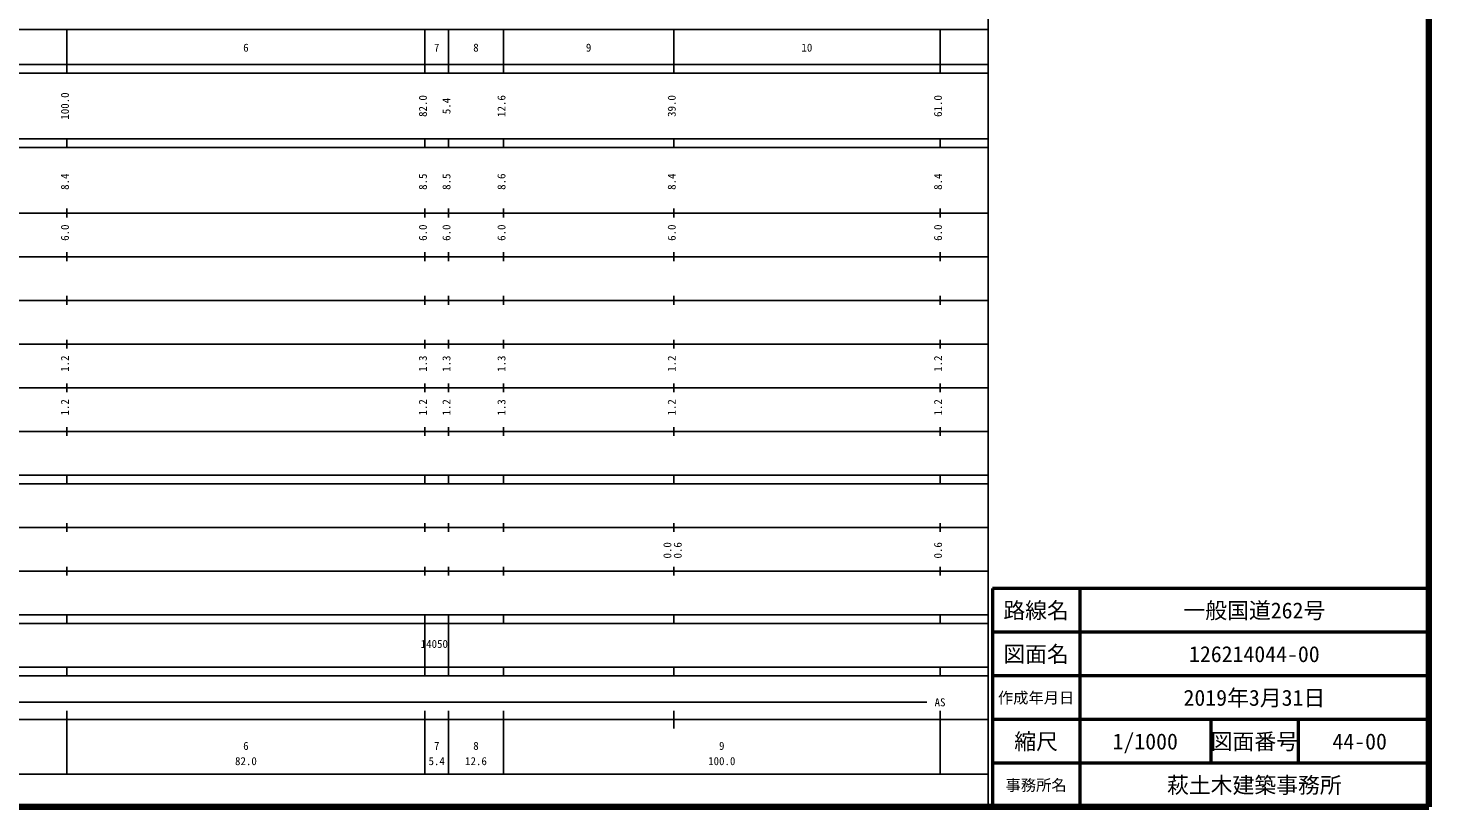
# Model space of a CAD drawing. Units: millimetres on the paper, enlarged 1000 times. Extents: x 40000 to 680000, y 20000 to 380000.
# Drawn here: x 359086 to 680000, y 20000 to 198357 of the extents above; entities that cross this region are included whole.
import ezdxf
from ezdxf.enums import TextEntityAlignment as Align

# ---------------------------------------------------------------- set-up
doc = ezdxf.new("R2010")
doc.units = ezdxf.units.MM
doc.header["$LTSCALE"] = 1000
for name, color, linetype, lineweight in [('M-TTL', 7, 'Continuous', 13), ('M-TTL-BAND', 7, 'Continuous', 25), ('M-TTL-FRAM', 2, 'Continuous', 50), ('M-TTL-LINE', 7, 'Continuous', 50), ('M-TTL-TXT', 7, 'Continuous', 13)]:
    doc.layers.add(name, color=color, linetype=linetype, lineweight=lineweight)
doc.styles.add('ＭＳ ゴシック', font='')
doc.styles.get('ＭＳ ゴシック').set_extended_font_data('MS Gothic')

msp = doc.modelspace()

# ---------------------------------------------------------------- linework, layer by layer
at = {"layer": 'M-TTL', "color": 2, "lineweight": 140}
for p, q in [((680000, 20000), (680000, 380000)), ((40000, 20000), (680000, 20000))]:
    msp.add_line(p, q, dxfattribs=at)
at = {"layer": 'M-TTL-BAND'}
for p, q in [((579000, 20000), (579000, 370000)), ((68000, 198000), (579000, 198000)), ((368000, 188000), (368000, 198000)), ((450000, 188000), (450000, 198000)), ((455400, 188000), (455400, 198000)), ((468000, 188000), (468000, 198000)), ((507000, 188000), (507000, 198000)), ((568000, 188000), (568000, 198000)), ((40000, 190000), (579000, 190000)), ((40000, 188000), (579000, 188000)), ((40000, 173000), (579000, 173000)), ((40000, 171000), (579000, 171000)), ((368000, 171000), (368000, 173000)), ((450000, 171000), (450000, 173000)), ((455400, 171000), (455400, 173000)), ((468000, 171000), (468000, 173000)), ((507000, 171000), (507000, 173000)), ((568000, 171000), (568000, 173000)), ((40000, 156000), (579000, 156000)), ((368000, 155000), (368000, 157000)), ((450000, 155000), (450000, 157000)), ((455400, 155000), (455400, 157000)), ((468000, 155000), (468000, 157000)), ((507000, 155000), (507000, 157000)), ((568000, 155000), (568000, 157000)), ((46000, 146000), (579000, 146000)), ((368000, 145000), (368000, 147000)), ((450000, 145000), (450000, 147000)), ((455400, 145000), (455400, 147000)), ((468000, 145000), (468000, 147000)), ((507000, 145000), (507000, 147000)), ((568000, 145000), (568000, 147000)), ((52000, 136000), (579000, 136000)), ((368000, 135000), (368000, 137000)), ((450000, 135000), (450000, 137000)), ((455400, 135000), (455400, 137000)), ((468000, 135000), (468000, 137000)), ((507000, 135000), (507000, 137000)), ((568000, 135000), (568000, 137000)), ((46000, 126000), (579000, 126000)), ((368000, 125000), (368000, 127000)), ((450000, 125000), (450000, 127000)), ((455400, 125000), (455400, 127000)), ((468000, 125000), (468000, 127000)), ((507000, 125000), (507000, 127000)), ((568000, 125000), (568000, 127000)), ((52000, 116000), (579000, 116000)), ((368000, 115000), (368000, 117000)), ((450000, 115000), (450000, 117000)), ((455400, 115000), (455400, 117000)), ((468000, 115000), (468000, 117000)), ((507000, 115000), (507000, 117000)), ((568000, 115000), (568000, 117000)), ((46000, 106000), (579000, 106000)), ((368000, 105000), (368000, 107000)), ((450000, 105000), (450000, 107000)), ((455400, 105000), (455400, 107000)), ((468000, 105000), (468000, 107000)), ((507000, 105000), (507000, 107000)), ((568000, 105000), (568000, 107000)), ((40000, 96000), (579000, 96000)), ((40000, 94000), (579000, 94000)), ((368000, 94000), (368000, 96000)), ((450000, 94000), (450000, 96000)), ((455400, 94000), (455400, 96000)), ((468000, 94000), (468000, 96000)), ((507000, 94000), (507000, 96000)), ((568000, 94000), (568000, 96000)), ((49000, 84000), (579000, 84000)), ((368000, 83000), (368000, 85000)), ((450000, 83000), (450000, 85000)), ((455400, 83000), (455400, 85000)), ((468000, 83000), (468000, 85000)), ((507000, 83000), (507000, 85000)), ((568000, 83000), (568000, 85000)), ((40000, 74000), (579000, 74000)), ((368000, 73000), (368000, 75000)), ((450000, 73000), (450000, 75000)), ((455400, 73000), (455400, 75000)), ((468000, 73000), (468000, 75000)), ((507000, 73000), (507000, 75000)), ((568000, 73000), (568000, 75000)), ((40000, 64000), (579000, 64000)), ((40000, 62000), (579000, 62000)), ((368000, 62000), (368000, 64000)), ((450000, 62000), (450000, 64000)), ((450000, 52000), (450000, 62000)), ((455400, 62000), (455400, 64000)), ((455400, 52000), (455400, 62000)), ((468000, 62000), (468000, 64000)), ((507000, 62000), (507000, 64000)), ((568000, 62000), (568000, 64000)), ((40000, 52000), (579000, 52000)), ((368000, 50000), (368000, 52000)), ((450000, 50000), (450000, 52000)), ((455400, 50000), (455400, 52000)), ((468000, 50000), (468000, 52000)), ((507000, 50000), (507000, 52000)), ((568000, 50000), (568000, 52000)), ((40000, 50000), (579000, 50000)), ((71000, 44000), (565000, 44000)), ((368000, 27500), (368000, 42000)), ((450000, 27500), (450000, 42000)), ((455400, 27500), (455400, 42000)), ((468000, 27500), (468000, 42000)), ((507000, 38000), (507000, 42000)), ((568000, 27500), (568000, 42000)), ((40000, 40000), (579000, 40000)), ((68000, 27500), (579000, 27500))]:
    msp.add_line(p, q, dxfattribs=at)
at = {"layer": 'M-TTL-FRAM'}
for p, q in [((680000, 70000), (580000, 70000)), ((580000, 70000), (580000, 20000))]:
    msp.add_line(p, q, dxfattribs=at)
at = {"layer": 'M-TTL-LINE'}
for p, q in [((600000, 70000), (600000, 20000)), ((680000, 60000), (580000, 60000)), ((680000, 50000), (580000, 50000)), ((680000, 40000), (580000, 40000)), ((630000, 40000), (630000, 30000)), ((650000, 40000), (650000, 30000)), ((680000, 30000), (580000, 30000))]:
    msp.add_line(p, q, dxfattribs=at)

# ---------------------------------------------------------------- texts
at = {"layer": 'M-TTL-BAND', "style": 'ＭＳ ゴシック'}
for s, p in [('6', (409000, 192405)), ('7', (452700, 192405)), ('8', (461700, 192405)), ('9', (487500, 192405)), ('10', (537500, 192405)), ('AS', (568000, 42500)), ('6', (409000, 32523)), ('7', (452700, 32523)), ('8', (461700, 32523)), ('9', (518000, 32523)), ('82.0', (409000, 29033)), ('5.4', (452700, 29033)), ('12.6', (461700, 29033)), ('100.0', (518000, 29033))]:
    msp.add_text(s, height=1833, dxfattribs=at).set_placement(p, align=Align.BOTTOM_CENTER)
for s, p in [('100.0', (369000, 180500)), ('82.0', (451000, 180500)), ('5.4', (456400, 180500)), ('12.6', (469000, 180500)), ('39.0', (508000, 180500)), ('61.0', (569000, 180500)), ('8.4', (369000, 163174)), ('8.5', (451000, 163174)), ('8.5', (456400, 163174)), ('8.6', (469000, 163174)), ('8.4', (508000, 163174)), ('8.4', (569000, 163174)), ('6.0', (369000, 151500)), ('6.0', (451000, 151500)), ('6.0', (456400, 151500)), ('6.0', (469000, 151500)), ('6.0', (508000, 151500)), ('6.0', (569000, 151500)), ('1.2', (369000, 121500)), ('1.3', (451000, 121500)), ('1.3', (456400, 121500)), ('1.3', (469000, 121500)), ('1.2', (508000, 121500)), ('1.2', (569000, 121500)), ('1.2', (369000, 111500)), ('1.2', (451000, 111500)), ('1.2', (456400, 111500)), ('1.3', (469000, 111500)), ('1.2', (508000, 111500)), ('1.2', (569000, 111500)), ('0.0', (507000, 78764)), ('0.6', (509370, 78764)), ('0.6', (569000, 78764))]:
    msp.add_text(s, height=1833, rotation=90, dxfattribs=at).set_placement(p, align=Align.BOTTOM_CENTER)
msp.add_text('14050', height=1833, dxfattribs=at).set_placement((449042, 55873), align=Align.BOTTOM_LEFT)
at = {"layer": 'M-TTL-TXT', "style": 'ＭＳ ゴシック'}
for s, height, p in [('路線名', 3666, (590000, 65000)), ('路線名', 3666, (590000, 65000)), ('一般国道262号', 3666, (640000, 65000)), ('図面名', 3666, (590000, 55000)), ('図面名', 3666, (590000, 55000)), ('126214044-00', 3666, (640000, 55000)), ('作成年月日', 2566, (590000, 45000)), ('作成年月日', 2566, (590000, 45000)), ('2019年3月31日', 3666, (640000, 45000)), ('縮尺', 3666, (590000, 35000)), ('縮尺', 3666, (590000, 35000)), ('1/1000', 3666, (615000, 35000)), ('図面番号', 3666, (640000, 35000)), ('図面番号', 3666, (640000, 35000)), ('44-00', 3666, (664125, 35000)), ('事務所名', 2566, (590000, 25000)), ('事務所名', 2566, (590000, 25000)), ('萩土木建築事務所', 3666, (640000, 25000))]:
    msp.add_text(s, height=height, dxfattribs=at).set_placement(p, align=Align.MIDDLE_CENTER)

doc.saveas('drawing.dxf')
